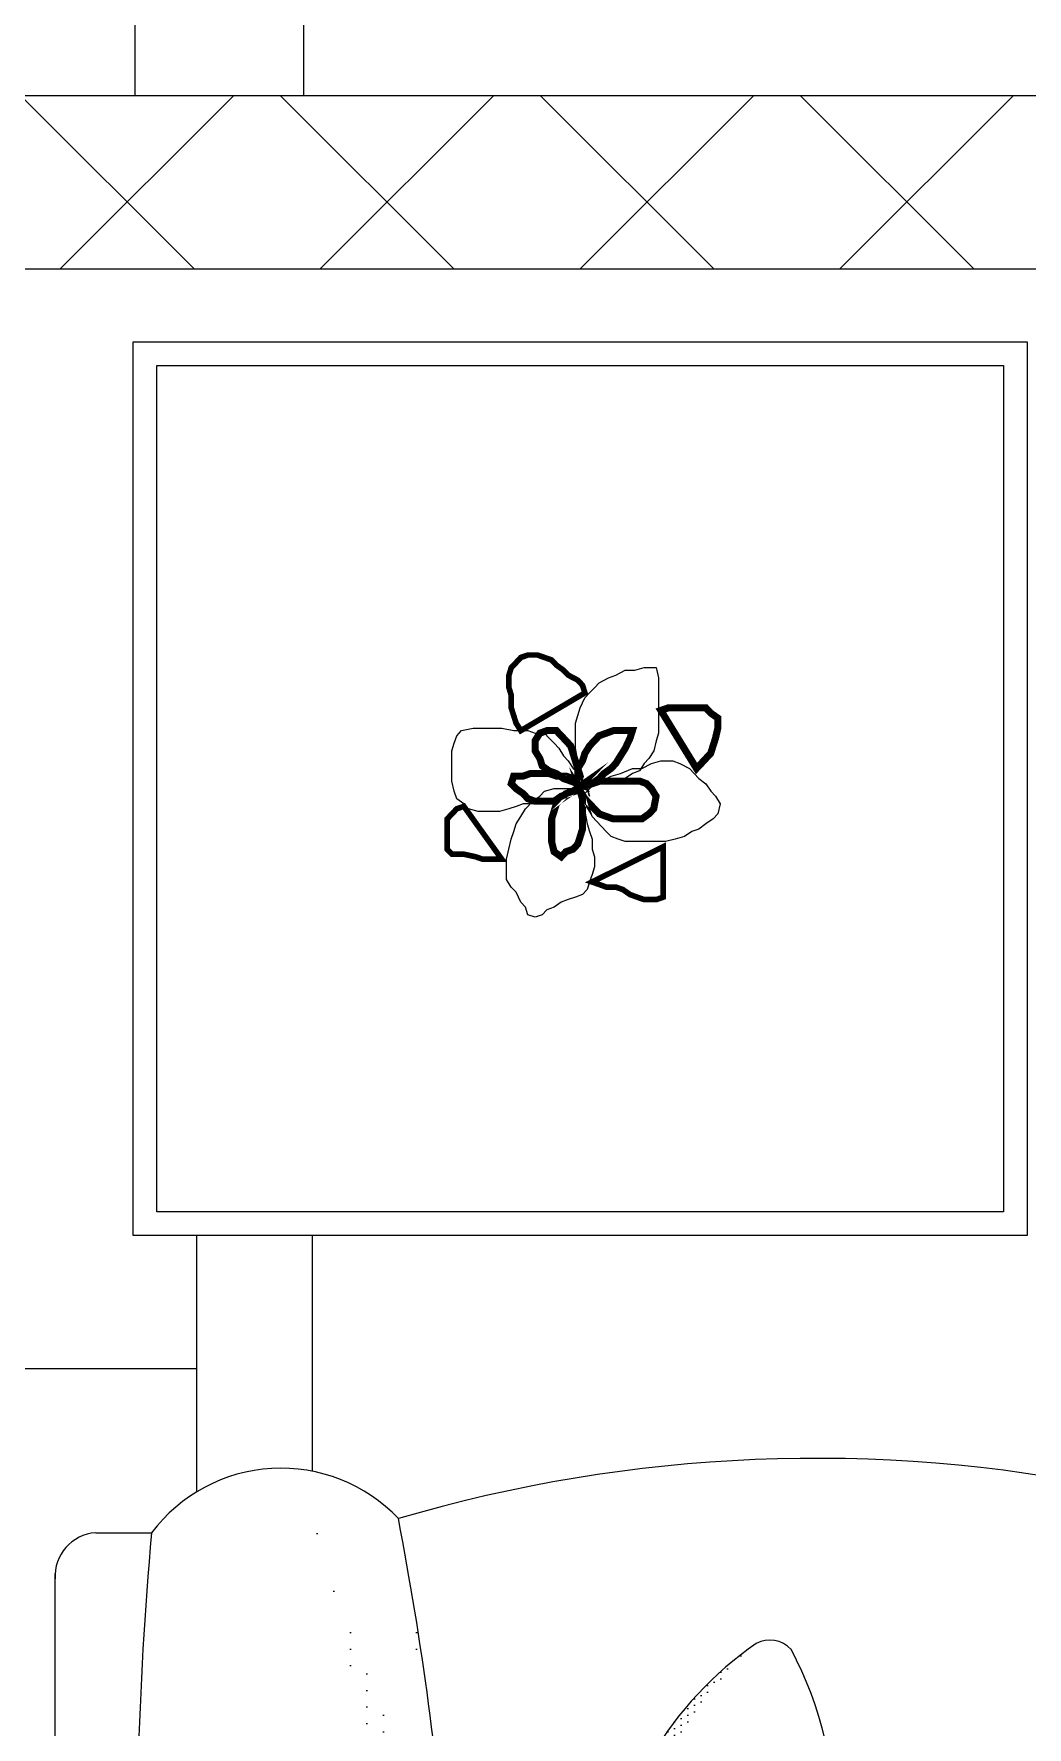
# Model space of a CAD drawing. Extents: x 25752 to 73233, y 27827 to 61602.
# Drawn here: x 58278 to 59136, y 46948 to 48411 of the extents above; entities that cross this region are included whole.
import ezdxf

# ---------------------------------------------------------------- set-up
doc = ezdxf.new("R2010")
doc.units = 0
doc.header["$LTSCALE"] = 1000
doc.header["$MEASUREMENT"] = 0
for name, color, linetype, lineweight in [('配景图块－家具立面', 252, 'Continuous', 9), ('铺地', 8, 'Continuous', 5), ('陈设', 31, 'Continuous', 5)]:
    doc.layers.add(name, color=color, linetype=linetype, lineweight=lineweight)

# ---------------------------------------------------------------- blocks, each defined once
blk = doc.blocks.new('keting-09')
at = {"layer": '陈设'}
h = blk.add_hatch(dxfattribs=at)
h.set_pattern_fill('DOTS', color=8, scale=254, angle=180, style=0)
h.set_pattern_definition([(180, (81956.933, -21654.572), (-7.9375, 15.875), [0, -15.875])])
edge = h.paths.add_edge_path()
edge.add_line((0.8, -292.9), (0.2, -278.4))
edge.add_ellipse((398.1, 1528.4), major_axis=(1308.2, 1308.2), ratio=1, start_angle=212.5799, end_angle=243.198)
edge.add_ellipse((821, -216.8), major_axis=(-109.8, 109.8), ratio=1, start_angle=178.5251, end_angle=220.4298, ccw=False)
edge.add_ellipse((328.5, 2785.8), major_axis=(2243.2, 2243.2), ratio=1, start_angle=229.3807, end_angle=235.8923, ccw=False)
edge.add_ellipse((323.3, -619.7), major_axis=(-245, 245), ratio=1, start_angle=269.3929, end_angle=272.2562)
edge.add_ellipse((541.3, -377.5), major_axis=(-14.9, 14.9), ratio=1, start_angle=260.624, end_angle=391.2827)
edge.add_ellipse((836.3, -571.6), major_axis=(-263.7, 263.7), ratio=1, start_angle=12.7428, end_angle=14.2816)
edge.add_ellipse((328.5, 2785.8), major_axis=(2243.2, 2243.2), ratio=1, start_angle=219.3233, end_angle=228.3812, ccw=False)
edge.add_ellipse((410.7, -259.7), major_axis=(-290.8, 290.8), ratio=1, start_angle=49.624, end_angle=60.6961, ccw=False)
h = blk.add_hatch(dxfattribs=at)
h.set_pattern_fill('DOTS', color=8, scale=101.6, angle=180, style=0)
h.set_pattern_definition([(180, (81956.933, -21654.572), (-3.175, 6.35), [0, -6.35])])
edge = h.paths.add_edge_path()
edge.add_spline(control_points=[(532, -559.4), (535.1, -552.8), (540.9, -540.6), (564.8, -542.1), (562.6, -530.4), (561.7, -525.8)], knot_values=[0, 0, 0, 0, 0.799096, 1.505125, 1.97631, 1.97631, 1.97631, 1.97631], degree=3, periodic=0)
edge.add_ellipse((523.2, -870.2), major_axis=(-245, 245), ratio=1, start_angle=259.6995, end_angle=308.6231, ccw=False)
edge.add_ellipse((552.7, -901.6), major_axis=(-242.5, 242.5), ratio=1, start_angle=266.8484, end_angle=318.4602)
blk.add_line((914.4, -39), (914.4, -92.6), dxfattribs=at)
blk.add_lwpolyline([(-875.1, 0), (875.1, 0)], dxfattribs=at)
for centre, radius, start, end in [((872.6, -41.8), 41.9, 3.8747, 93.4079), ((598.8, -3595.8), 3517.4, 84.8516, 99.442), ((821, -216.8), 155.4, 313.5251, 53.0535), ((328.5, 2785.8), 3172.4, 274.3807, 280.8923), ((-428.3, -730.1), 1414.2, 348.2696, 16.4574), ((523.2, -870.2), 346.5, 34.6995, 83.6231), ((783.8, -686), 27.6, 312.5477, 28.3916), ((629.3, -378.5), 370.8, 269.0678, 297.852)]:
    blk.add_arc(centre, radius, start, end, dxfattribs=at)
blk = doc.blocks.new('chaji-18')
at = {"layer": '陈设', "flags": 128}
blk.add_lwpolyline([(-25.4, 25.4), (939.8, 25.4), (939.8, -939.8), (-25.4, -939.8)], close=True, dxfattribs=at)
at = {"layer": '陈设', "color": 8, "flags": 128}
blk.add_lwpolyline([(0, 0), (914.4, 0), (914.4, -914.4), (0, -914.4), (0, 0)], dxfattribs=at)
at = {"layer": '陈设', "color": 8}
for points, const_width in [([(372.7, -370.1), (370, -362.4), (370, -352.1), (370, -341.9), (370, -331.6), (370, -321.4), (375.5, -316.3), (380.9, -308.6), (391.8, -308.6), (402.7, -311.1), (410.9, -313.7), (419.1, -316.3), (424.5, -321.4), (430, -326.5), (435.4, -331.6)], 7.62), ([(558, -444.4), (560.7, -436.7), (563.5, -429), (563.5, -418.8), (566.2, -411.1), (571.6, -403.4), (574.4, -395.7), (577.1, -388), (577.1, -375.2), (574.4, -367.5), (563.5, -367.5), (552.6, -367.5), (541.7, -367.5), (530.8, -367.5), (519.9, -367.5)], 6.1), ([(446.3, -459.8), (435.4, -459.8), (427.2, -454.7), (419.1, -452.1), (410.9, -447), (405.4, -441.8), (400, -436.7), (397.3, -429), (394.5, -421.4), (394.5, -411.1), (394.5, -400.8), (402.7, -403.4), (413.6, -408.5), (421.8, -413.7), (430, -418.8), (435.4, -423.9), (440.9, -431.6), (446.3, -436.7), (451.8, -444.4), (454.5, -452.1), (451.8, -444.4), (449, -436.7), (449, -423.9), (449, -413.7), (449, -403.4), (449, -393.1), (451.8, -385.5), (457.2, -380.3), (465.4, -375.2), (479, -377.8), (484.4, -382.9), (489.9, -390.6), (489.9, -400.8), (489.9, -411.1), (489.9, -421.4), (487.2, -429), (484.4, -436.7), (479, -441.8), (473.6, -447), (468.1, -452.1), (459.9, -457.2), (468.1, -454.7), (479, -454.7), (489.9, -454.7), (500.8, -454.7), (509, -457.2), (517.1, -459.8), (522.6, -464.9), (525.3, -472.6), (530.8, -477.7), (525.3, -485.4), (514.4, -488), (500.8, -488), (489.9, -488), (481.7, -485.4), (473.6, -482.9), (468.1, -477.7), (462.6, -472.6), (459.9, -464.9), (454.5, -457.2), (459.9, -462.4), (462.6, -470), (465.4, -477.7), (470.8, -485.4), (470.8, -495.7), (470.8, -505.9), (468.1, -513.6), (462.6, -518.7), (457.2, -526.4), (451.8, -531.6), (443.6, -529), (443.6, -518.7), (440.9, -511.1), (440.9, -500.8), (440.9, -490.6), (443.6, -482.9), (443.6, -472.6), (446.3, -464.9), (451.8, -459.8), (449, -467.5), (446.3, -475.2), (440.9, -482.9), (438.1, -490.6), (432.7, -498.2), (424.5, -500.8), (416.3, -505.9), (405.4, -505.9), (397.3, -500.8), (394.5, -493.1), (394.5, -482.9), (400, -477.7), (405.4, -472.6), (410.9, -467.5), (419.1, -464.9), (427.2, -462.4), (435.4, -459.8), (443.6, -457.2)], 7.62), ([(394.5, -521.3), (386.4, -526.4), (378.2, -529), (370, -531.6), (356.4, -531.6), (348.2, -534.1), (334.6, -534.1), (326.4, -531.6), (321, -526.4), (315.5, -521.3), (312.8, -513.6), (312.8, -503.4), (315.5, -495.7), (318.2, -488), (323.7, -482.9), (329.2, -475.2), (334.6, -470), (340, -459.8), (345.5, -454.7), (353.7, -452.1)], 6.1), ([(476.3, -582.8), (479, -590.5), (484.4, -595.6), (489.9, -600.8), (500.8, -600.8), (511.7, -600.8), (522.6, -600.8), (528, -595.6), (528, -582.8), (530.8, -570), (533.5, -562.3), (533.5, -552.1), (533.5, -541.8)], 6.1)]:
    blk.add_lwpolyline(points, close=True, dxfattribs=dict(at, const_width=const_width))
for points in [[(459.9, -449.5), (454.5, -444.4), (449, -434.2), (443.6, -423.9), (440.9, -413.7), (435.4, -400.8), (435.4, -390.6), (430, -380.3), (427.2, -370.1), (427.2, -357.3), (430, -349.6), (435.4, -339.3), (440.9, -334.2), (446.3, -329.1), (451.8, -321.4), (459.9, -316.3), (465.4, -311.1), (473.6, -306), (484.4, -308.6), (489.9, -313.7), (495.3, -321.4), (500.8, -329.1), (503.5, -336.8), (509, -344.5), (511.7, -354.7), (514.4, -365), (514.4, -375.2), (514.4, -388), (514.4, -398.3), (514.4, -408.5), (511.7, -416.2), (509, -423.9), (503.5, -429), (498.1, -434.2), (492.6, -439.3), (487.2, -444.4), (479, -447), (473.6, -452.1), (465.4, -454.7)], [(465.4, -447), (457.2, -449.5), (451.8, -454.7), (440.9, -457.2), (427.2, -459.8), (413.6, -462.4), (397.3, -462.4), (386.4, -462.4), (378.2, -459.8), (370, -457.2), (359.1, -452.1), (353.7, -447), (348.2, -441.8), (342.8, -436.7), (337.3, -426.5), (334.6, -418.8), (329.2, -408.5), (329.2, -398.3), (326.4, -388), (326.4, -375.2), (337.3, -372.7), (348.2, -372.7), (361.8, -372.7), (372.7, -372.7), (386.4, -372.7), (397.3, -372.7), (405.4, -375.2), (416.3, -377.8), (424.5, -382.9), (430, -388), (438.1, -393.1), (440.9, -400.8), (446.3, -408.5), (449, -416.2), (451.8, -423.9), (451.8, -434.2), (454.5, -441.8), (457.2, -449.5)], [(459.9, -454.7), (462.6, -467.5), (465.4, -475.2), (468.1, -488), (468.1, -498.2), (473.6, -508.5), (473.6, -518.7), (476.3, -526.4), (479, -534.1), (481.7, -544.4), (481.7, -554.6), (481.7, -567.4), (479, -577.7), (473.6, -582.8), (468.1, -590.5), (459.9, -593.1), (449, -595.6), (438.1, -595.6), (427.2, -595.6), (416.3, -595.6), (408.2, -593.1), (400, -590.5), (394.5, -585.4), (391.8, -572.6), (391.8, -562.3), (391.8, -552.1), (391.8, -541.8), (394.5, -529), (394.5, -513.6), (397.3, -505.9), (397.3, -495.7), (402.7, -490.6), (408.2, -485.4), (413.6, -480.3), (421.8, -475.2), (427.2, -470), (435.4, -464.9), (440.9, -459.8), (446.3, -454.7)], [(459.9, -454.7), (470.8, -454.7), (481.7, -452.1), (495.3, -449.5), (503.5, -447), (511.7, -444.4), (522.6, -444.4), (530.8, -441.8), (541.7, -441.8), (549.8, -444.4), (558, -447), (566.2, -449.5), (571.6, -454.7), (574.4, -462.4), (577.1, -470), (579.8, -477.7), (585.2, -485.4), (588, -493.1), (593.4, -498.2), (596.1, -505.9), (593.4, -513.6), (585.2, -516.2), (579.8, -521.3), (568.9, -526.4), (563.5, -531.6), (555.3, -536.7), (544.4, -536.7), (533.5, -536.7), (522.6, -534.1), (511.7, -531.6), (503.5, -529), (495.3, -526.4), (487.2, -521.3), (479, -516.2), (470.8, -508.5), (465.4, -500.8), (459.9, -495.7), (457.2, -485.4), (457.2, -475.2), (457.2, -464.9), (459.9, -457.2)]]:
    blk.add_lwpolyline(points, close=True, dxfattribs=at)

msp = doc.modelspace()

# ---------------------------------------------------------------- hatches: boundary and pattern name
at = {"layer": '铺地'}
h = msp.add_hatch(dxfattribs=at)
h.set_pattern_fill('ANSI31', color=256, scale=100, angle=45, style=0)
h.set_pattern_definition([(90, (164886.49, 15824.32), (158.75, 1e-14), [])])
h.paths.add_polyline_path([(57360.7, 48507.5), (58510.7, 48507.5), (58510.7, 48357.5), (57360.7, 48357.5)])
h = msp.add_hatch(dxfattribs=at)
h.set_pattern_fill('ANSI37', color=256, scale=100, style=0)
h.set_pattern_definition([(135, (164886.49, 15824.32), (112.2532, 112.2532), []), (45, (164886.49, 15824.32), (112.2532, -112.2532), [])])
edge = h.paths.add_edge_path()
edge.add_line((59630.5, 44507.5), (59630.5, 44357.5))
edge.add_line((59630.5, 44357.5), (55360.7, 44357.5))
edge.add_line((55360.7, 44357.5), (55360.7, 48357.5))
edge.add_line((55360.7, 48357.5), (60495.6, 48357.5))
edge.add_line((60495.6, 48357.5), (60218.6, 48330.1))
edge.add_line((60218.6, 48330.1), (60136.9, 48313.9))
edge.add_line((60136.9, 48313.9), (60011.8, 48285.3))
edge.add_line((60011.8, 48285.3), (59932.3, 48272.4))
edge.add_line((59932.3, 48272.4), (59814.4, 48257))
edge.add_line((59814.4, 48257), (59759, 48251.3))
edge.add_line((59759, 48251.3), (59592.5, 48240.4))
edge.add_line((59592.5, 48240.4), (59460.8, 48221.5))
edge.add_line((59460.8, 48221.5), (59390.9, 48207.5))
edge.add_line((59390.9, 48207.5), (59330.8, 48205.1))
edge.add_line((59330.8, 48205.1), (59301.3, 48207.5))
edge.add_line((59301.3, 48207.5), (55510.7, 48207.5))
edge.add_line((55510.7, 48207.5), (55510.7, 44507.5))
edge.add_line((55510.7, 44507.5), (59630.5, 44507.5))
edge.add_line((59630.5, 44507.5), (59630.5, 44382.5))
h = msp.add_hatch(dxfattribs=at)
h.set_pattern_fill('ANSI37', color=256, scale=600, angle=45, style=0)
h.set_pattern_definition([(90, (164886.5, 15824.3), (952.5, 2e-13), []), (7e-15, (164886.5, 15824.3), (2e-13, -952.5), [])])
h.paths.add_polyline_path([(55510.7, 44507.5), (59630.5, 44507.5), (59630.5, 44554.6), (58418.4, 44554.6), (58418.4, 45438), (58391.8, 45457.6), (58379.4, 45469.6), (58331.2, 45469.6), (58305.4, 45482.3), (58296.1, 45505), (58296.1, 45522), (58296.1, 47075.7), (58305.4, 47102.8), (58321.6, 47113.6), (58331.2, 47115.5), (58379.1, 47111.3), (58389.8, 47127.8), (58418.4, 47150.9), (58418.4, 47372.6), (58363.5, 47372.6), (58363.5, 48144.7), (59135.7, 48144.7), (59135.7, 47877.3), (59237.9, 47878.2), (59237.7, 47911.7), (59238.7, 47999.8), (59242.8, 48113.5), (59255.7, 48166.7), (59271.1, 48182), (59301.3, 48197.6), (59301.3, 48207.5), (55510.7, 48207.5)])
h.paths.add_polyline_path([(55860.7, 46757.5), (56860.7, 46757.5), (56860.7, 46584.8), (57094.4, 46584.8), (57094.4, 46029.8), (56860.7, 46029.8), (56860.7, 45951.6), (57094.4, 45951.6), (57094.4, 45396.6), (56860.7, 45396.6), (56860.7, 45318.3), (57094.4, 45318.3), (57094.4, 44763.3), (56860.7, 44763.3), (56860.7, 44557.5), (55860.7, 44557.5), (55860.7, 44763.3), (55627, 44763.3), (55627, 45318.3), (55860.7, 45318.3), (55860.7, 45396.6), (55627, 45396.6), (55627, 45951.6), (55860.7, 45951.6), (55860.7, 46029.8), (55627, 46029.8), (55627, 46584.8), (55860.7, 46584.8)], flags=16)

# ---------------------------------------------------------------- linework, layer by layer
for points in [[(57360.7, 48507.5), (58510.7, 48507.5), (58510.7, 48357.5), (57360.7, 48357.5)], [(55360.7, 44357.5), (62660.7, 44357.5), (62660.7, 48357.5), (55360.7, 48357.5)]]:
    msp.add_lwpolyline(points, close=True, dxfattribs=at)
msp.add_lwpolyline([(59390.9, 48207.5), (55510.7, 48207.5), (55510.7, 44507.5), (59630.5, 44507.5)], dxfattribs=at)
at = {"layer": '陈设'}
msp.add_lwpolyline([(58418.4, 47150.9), (58418.4, 47372.6)], dxfattribs=at)
at = {"layer": '陈设', "color": 8}
msp.add_lwpolyline([(58518.4, 47168.6), (58518.4, 47372.6)], dxfattribs=at)

# ---------------------------------------------------------------- block references
at = {"layer": '配景图块－家具立面', "color": 8}
for name, p, xscale, yscale, zscale, rotation in [('chaji-18', (59115.4, 48124.4), 0.8000000000174623, 0.8000000000465661, 0.8, 270), ('keting-09', (58296.1, 46292.6), 0.8999999999650754, 0.9000000001396984, 0.9, 90)]:
    msp.add_blockref(name, p, dxfattribs=dict(at, xscale=xscale, yscale=yscale, zscale=zscale, rotation=rotation))

doc.saveas('drawing.dxf')
